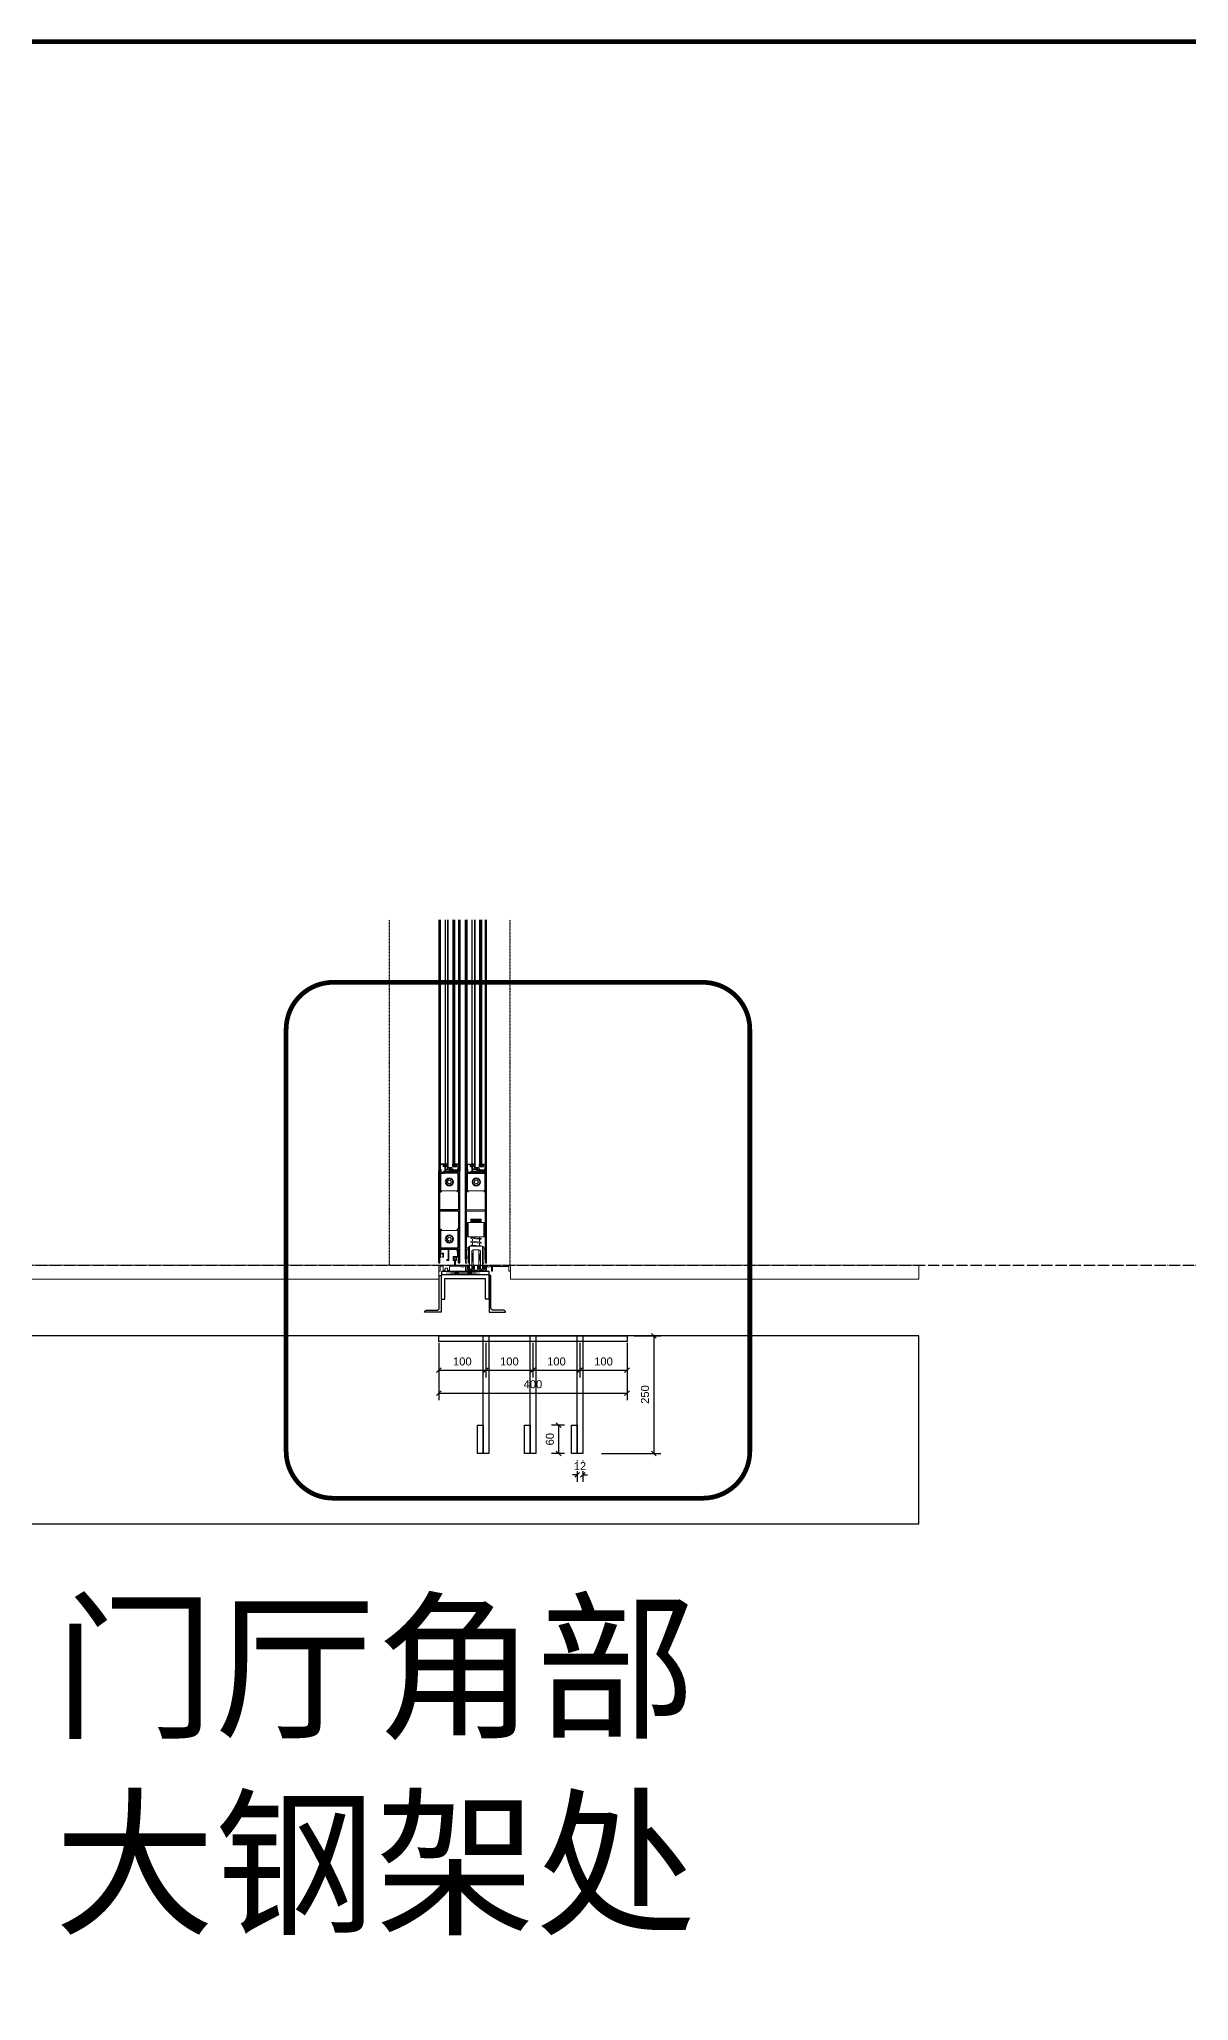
# Model space of a CAD drawing. Header units: millimetres. Extents: x 0 to 119933, y -45162 to 41221.
# Drawn here: x 47144 to 49587, y -6677 to -2509 of the extents above; entities that cross this region are included whole.
import ezdxf

# ---------------------------------------------------------------- set-up
doc = ezdxf.new("R2010")
doc.units = ezdxf.units.MM
for name, pattern in [('ACAD_ISO04W100', [30, 24, -3, 0, -3]), ('ACANSTGB', [0.354331, 0.15748, -0.03937, 0.03937, -0.03937, 0.03937, -0.03937]), ('CENTER', [2, 1.25, -0.25, 0.25, -0.25])]:
    doc.linetypes.add(name, pattern=pattern)
doc.layers.get('DEFPOINTS').update_dxf_attribs({"color": 166})
doc.layers.add('_EDO-CONCRETE-HATCH', color=58, linetype='Continuous', lineweight=5)
doc.layers.add('AM_5', color=3, linetype='Continuous', lineweight=15)
for name, color, linetype in [('F-Alum', 4, 'Continuous'), ('F-Misc', 8, 'Continuous'), ('F_CNTR', 1, 'ACAD_ISO04W100'), ('F_CONC', 7, 'Continuous'), ('F_STEL', 3, 'Continuous'), ('GASK', 8, 'Continuous'), ('OBJECT', 7, 'Continuous'), ('型材层', 3, 'Continuous')]:
    doc.layers.add(name, color=color, linetype=linetype)
doc.styles.add('Arial', font='arial.ttf')
doc.styles.get("Standard").update_dxf_attribs({"font": 'arial.ttf'})
doc.dimstyles.new('10x of Arup4', dxfattribs={"dimscale": 10, "dimtxt": 1.7, "dimasz": 1, "dimexe": 1.5, "dimexo": 1.5, "dimgap": 1, "dimtad": 1, "dimdec": 1, "dimdsep": 46, "dimtxsty": 'Arial', "dimblk": 'OBLIQUE', "dimcen": 0, "dimclrd": 1, "dimclre": 1, "dimclrt": 7, "dimadec": 0, "dimazin": 0, "dimtfac": 1, "dimtdec": 1, "dimtix": 1, "dimtofl": 0, "dimtmove": 2, "dimatfit": 3, "dimfxl": 5, "dimtfill": 1, "dimtolj": 1, "dimtzin": 0, "dimlwd": -1, "dimlwe": -1, "dimarcsym": 0})

# ---------------------------------------------------------------- blocks, each defined once
blk = doc.blocks.new('A$C44751C9E')
at = {"linetype": 'Continuous', "lineweight": 5}
for p, q in [((0, 209.3), (4, 209.3)), ((0, 13.3), (0, 209.3)), ((4, 209.3), (2.4, 206.6)), ((40.6, 209.3), (42.2, 206.6)), ((44.5, 209.3), (40.6, 209.3)), ((44.5, 13.3), (44.5, 209.3)), ((2.2, 204.2), (12.2, 204.2)), ((2.2, 204.2), (2.2, 166.8)), ((2.2, 166.8), (5.4, 166.8)), ((2.4, 206.6), (10.3, 206.6)), ((5.4, 166.8), (5.4, 164.4)), ((34.2, 208.1), (10.3, 208.1)), ((10.3, 208.1), (10.3, 206.6)), ((32.4, 205.8), (12.2, 205.8)), ((12.2, 205.8), (12.2, 204.2)), ((32.4, 205.8), (32.4, 204.2)), ((42.6, 204.2), (32.4, 204.2)), ((34.2, 208.1), (34.2, 206.6)), ((42.2, 206.6), (34.2, 206.6)), ((39.4, 166.8), (39.4, 164.4)), ((42.6, 166.8), (39.4, 166.8)), ((42.6, 204.2), (42.6, 166.8)), ((2.2, 164.4), (5.4, 164.4)), ((2.2, 164.4), (2.2, 126)), ((2.2, 126), (42.6, 126)), ((42.6, 164.4), (39.4, 164.4)), ((42.6, 164.4), (42.6, 126)), ((2.2, 123.6), (2.2, 85.2)), ((2.2, 123.6), (42.6, 123.6)), ((2.2, 85.2), (5.4, 85.2)), ((5.4, 85.2), (5.4, 82.8)), ((42.6, 85.2), (39.4, 85.2)), ((39.4, 85.2), (39.4, 82.8)), ((42.6, 123.6), (42.6, 85.2)), ((2.2, 82.8), (2.2, 45.4)), ((2.2, 82.8), (5.4, 82.8)), ((6, 45.4), (2.2, 45.4)), ((6, 43), (2.4, 43)), ((2.4, 13.3), (2.4, 43)), ((42.6, 45.4), (38.7, 45.4)), ((42.1, 43), (38.7, 43)), ((42.6, 82.8), (39.4, 82.8)), ((42.1, 13.3), (42.1, 43)), ((42.6, 82.8), (42.6, 45.4)), ((2.4, 13.3), (0, 13.3)), ((44.5, 13.3), (42.1, 13.3))]:
    blk.add_line(p, q, dxfattribs=at)
at = {"lineweight": 5}
for p, q in [((40.4, 99.1), (4.3, 99.1)), ((4.3, 99.1), (4.3, 85.2)), ((5.8, 99.1), (5.8, 69.1)), ((33.6, 106.6), (11.2, 106.6)), ((11.2, 106.6), (11.2, 99.1)), ((11.2, 101.5), (33.6, 101.5)), ((12, 106.6), (12, 101.5)), ((12.8, 106.6), (12.8, 101.5)), ((13.6, 106.6), (13.6, 101.5)), ((14.4, 106.6), (14.4, 101.5)), ((15.3, 106.6), (15.3, 101.5)), ((16.4, 106.6), (16.4, 101.5)), ((17.5, 106.6), (17.5, 101.5)), ((18.7, 106.6), (18.7, 101.5)), ((19.9, 106.6), (19.9, 101.5)), ((21.3, 106.6), (21.3, 101.5)), ((23.7, 106.6), (23.7, 101.5)), ((24.9, 106.6), (24.9, 101.5)), ((26.1, 106.6), (26.1, 101.5)), ((27.3, 106.6), (27.3, 101.5)), ((28.4, 106.6), (28.4, 101.5)), ((29.4, 106.6), (29.4, 101.5)), ((30.4, 106.6), (30.4, 101.5)), ((31.2, 106.6), (31.2, 101.5)), ((31.9, 106.6), (31.9, 101.5)), ((32.8, 106.6), (32.8, 101.5)), ((33.6, 106.6), (33.6, 99.1)), ((39, 99.1), (39, 69.1)), ((40.4, 99.1), (40.4, 85.2)), ((4.3, 82.8), (4.3, 69.1)), ((40.4, 69.1), (4.3, 69.1)), ((6, 13.6), (6, 45.5)), ((8.4, 45.4), (8.4, 48.8)), ((8.4, 0.8), (8.4, 45.5)), ((10.8, 49.4), (34, 49.4)), ((11.5, 69.1), (32.4, 69.1)), ((11.6, 49.4), (32.4, 49.4)), ((14.7, 63.2), (12.2, 63.7)), ((14.7, 55.1), (12.2, 55.6)), ((12.4, 68.3), (32.3, 69.1)), ((12.4, 65.4), (32.4, 67.4)), ((12.4, 57.4), (32.4, 59.4)), ((12.4, 50), (32.4, 51.2)), ((12.5, 63.7), (32.5, 65.7)), ((12.5, 55.6), (32.5, 57.6)), ((14.7, 68.4), (14.7, 65.7)), ((14.7, 68.4), (14.7, 65.6)), ((14.7, 63.9), (14.7, 57.6)), ((14.7, 55.9), (14.7, 50.1)), ((30.1, 69), (30.1, 67.2)), ((30.1, 69), (30.1, 67.2)), ((30.1, 69), (30.1, 67.2)), ((32.6, 67.4), (30.1, 67.9)), ((30.1, 65.4), (30.1, 59.1)), ((32.6, 59.3), (30.1, 59.9)), ((30.1, 57.4), (30.1, 51)), ((32.6, 51.1), (30.1, 51.7)), ((36.3, 45.4), (36.3, 48.8)), ((36.3, 0), (36.3, 45.5)), ((38.7, 13.6), (38.7, 45.5)), ((40.4, 82.8), (40.4, 69.1)), ((5.5, 28.2), (6, 28.8)), ((5.5, 28.2), (5.5, 22.5)), ((5.5, 22.5), (6, 22)), ((8.4, 9.5), (6, 13.6)), ((13.2, 0), (13.2, 38.2)), ((14.6, 29.8), (13.2, 29.8)), ((14.6, 20.9), (13.2, 20.9)), ((14.6, 29.8), (14.6, 20.9)), ((15.6, 29.2), (14.6, 29.2)), ((15.6, 21.5), (14.6, 21.5)), ((15.6, 34), (15.6, 16.7)), ((16.5, 34), (15.6, 34)), ((16.5, 16.7), (15.6, 16.7)), ((28.4, 41.4), (16.4, 41.4)), ((16.5, 41.4), (16.5, 8.9)), ((28.2, 8.9), (16.5, 8.9)), ((28.2, 8.9), (16.5, 8.9)), ((28.2, 8.9), (16.5, 8.9)), ((28.2, 8.9), (16.5, 8.9)), ((16.7, 8.9), (28, 8.9)), ((16.7, 8.9), (28, 8.9)), ((16.7, 8.9), (28, 8.9)), ((16.7, 8.9), (28, 8.9)), ((28.2, 41.4), (28.2, 8.9)), ((28.2, 34), (29.1, 34)), ((28.2, 16.7), (29.1, 16.7)), ((29.1, 34), (29.1, 16.7)), ((30.1, 29.2), (29.1, 29.2)), ((30.1, 21.5), (29.1, 21.5)), ((30.1, 29.8), (30.1, 20.9)), ((31.6, 29.8), (30.1, 29.8)), ((31.6, 20.9), (30.1, 20.9)), ((31.6, 0), (31.6, 38.2)), ((36.3, 9.5), (38.7, 13.6)), ((39.2, 28.2), (38.7, 28.8)), ((39.2, 22.5), (38.7, 22)), ((39.2, 28.2), (39.2, 22.5)), ((9.2, 0), (13.2, 0)), ((9.2, 0), (13.2, 0)), ((31.6, 0), (36.3, 0)), ((31.6, 0), (36.3, 0)), ((31.6, 0), (36.3, 0))]:
    blk.add_line(p, q, dxfattribs=at)
for centre, radius, start, end in [((10.8, 44.6), 4.88, 90.5886, 169.2282), ((12.4, 69.1), 0.863, 180, 272.4943), ((12.4, 64.5), 0.863, 90, 275.7831), ((12.4, 56.5), 0.863, 90, 275.7831), ((12.4, 49.1), 0.863, 87.451, 160.2359), ((32.4, 66.5), 0.863, 275.7831, 101.5663), ((32.4, 58.5), 0.863, 275.7831, 101.5663), ((32.4, 50.3), 0.863, 270, 96.6163), ((33.9, 44.6), 4.88, 10.7723, 89.4108), ((9.2, 0.8), 0.793, 180, 270), ((9.2, 0.8), 0.793, 180, 270), ((16.4, 38.2), 3.17, 90, 180), ((28.4, 38.2), 3.17, 0, 90)]:
    blk.add_arc(centre, radius, start, end, dxfattribs=at)
blk = doc.blocks.new('A$C33B8007F')
at = {"lineweight": 5}
h = blk.add_hatch(color=251, dxfattribs=at)
h.set_gradient(color1=(91, 91, 91), one_color=1, tint=1, name='CYLINDER')
h.paths.add_polyline_path([(3.7, 3.2), (3.7, 0, 1.122231), (3.7, 7.5), (3.7, 4.3), (2.9, 4.3, 4.925834), (2.9, 3.2)])
h.paths.add_polyline_path([(4.4, 1.3, 1.039502), (4.4, 6.2)], flags=16)
blk.add_line((4.4, 6.2), (4.4, 1.3), dxfattribs=at)
for centre, radius, start, end in [((1.5, 3.7), 1.49, 22.9515, 337.0485), ((4.5, 3.7), 2.47, 267.7808, 92.2192)]:
    blk.add_arc(centre, radius, start, end, dxfattribs=at)
at = {"layer": 'OBJECT', "lineweight": 5}
for p, q in [((3.7, 4.3), (2.9, 4.3)), ((3.7, 3.2), (2.9, 3.2)), ((3.7, 4.3), (3.7, 7.5)), ((3.7, 3.2), (3.7, 0)), ((3.7, 0), (3.7, 3.2))]:
    blk.add_line(p, q, dxfattribs=at)
at = {"layer": 'OBJECT', "lineweight": 5, "extrusion": (0, 0, -1)}
blk.add_arc((-4.1, 3.7), 3.75, 83.4073, 276.5927, dxfattribs=at)
blk = doc.blocks.new('A$C09555CD8')
at = {"color": 5, "lineweight": 5}
for p, q in [((0, 3.9), (10, 3.9)), ((0, 3.9), (1, 2.9)), ((1, 2.9), (9, 2.9)), ((10, 3.9), (9, 2.9))]:
    blk.add_line(p, q, dxfattribs=at)
at = {"lineweight": 5}
for p, q in [((0, 2.9), (10, 0)), ((10, 2.9), (0, 0))]:
    blk.add_line(p, q, dxfattribs=at)
blk.add_lwpolyline([(0, 2.9), (10, 2.9), (10, 0), (0, 0)], close=True, dxfattribs=at)
blk = doc.blocks.new('A$C6EA86AA4')
at = {"color": 2, "lineweight": 5}
blk.add_line((18, 0), (18, 2), dxfattribs=at)
at = {"layer": 'OBJECT', "linetype": 'Continuous', "lineweight": 0}
for p, q in [((0.9, 31.1), (0.9, 39.2)), ((1.2, 39.5), (13.4, 39.5)), ((2.8, 30.3), (1.7, 30.3)), ((2.2, 37.9), (2.2, 35.9)), ((2.2, 33.5), (2.2, 31.4)), ((12.1, 38.2), (2.5, 38.2)), ((2.5, 35.6), (5.9, 35.6)), ((2.5, 31.1), (2.8, 31.1)), ((4.6, 34.3), (3, 34.3)), ((3, 30.8), (3, 30.6)), ((4.6, 30.6), (4.6, 30.8)), ((4.9, 31.1), (5.2, 31.1)), ((5.9, 30.3), (4.9, 30.3)), ((5.4, 31.4), (5.4, 33.5)), ((6.7, 34.8), (6.7, 31.1)), ((12.3, 37.2), (12.3, 37.9)), ((13, 36.9), (12.6, 36.9)), ((13.3, 27.2), (13.3, 36.7)), ((13.7, 26.6), (13.3, 27)), ((13.6, 39.2), (13.6, 38.5)), ((13.9, 38.2), (15.1, 38.2)), ((14.5, 27), (14.1, 26.6)), ((14.6, 36.7), (14.6, 27.2)), ((16.5, 36.9), (14.8, 36.9)), ((15.3, 38.2), (16.4, 38.9)), ((16.8, 38.7), (16.8, 37.2))]:
    blk.add_line(p, q, dxfattribs=at)
at = {"layer": 'OBJECT', "lineweight": 0}
for p, q in [((0.9, 11.2), (0.9, 0.6)), ((1.2, 0.3), (13.4, 0.3)), ((2.8, 12), (1.7, 12)), ((2, 1.6), (2, 6.7)), ((2.2, 8.8), (2.2, 10.9)), ((2.2, 7), (5.7, 7)), ((12.4, 1.3), (2.2, 1.3)), ((2.5, 11.2), (3, 11.2)), ((3, 11.2), (3, 11.7)), ((4.7, 8), (3, 8)), ((4.6, 11.7), (4.6, 11.4)), ((11.4, 12), (4.9, 12)), ((4.9, 11.2), (5.2, 11.2)), ((5.4, 10.9), (5.4, 8.8)), ((6.5, 7.7), (6.5, 10.2)), ((7.2, 10.9), (16.1, 10.9)), ((12.1, 27.9), (12.1, 12.7)), ((12.6, 2.4), (12.6, 1.6)), ((17.2, 2.6), (12.9, 2.6)), ((13.2, 23.1), (13.2, 27.9)), ((13.2, 12.7), (13.2, 20.5)), ((13.6, 0.6), (13.6, 1.3)), ((13.9, 1.6), (15.2, 1.6)), ((14.5, 22.3), (14, 22.3)), ((14, 21.3), (15.6, 21.3)), ((16.1, 12), (14, 12)), ((15.3, 32.8), (15.3, 23.1)), ((15.3, 1.6), (16.6, 0.8)), ((16.1, 33.6), (16.1, 33.6)), ((16.4, 22), (16.4, 32)), ((16.4, 11.2), (16.4, 11.7)), ((18, 39.7), (16.9, 39.1)), ((16.9, 39.1), (16.9, 34.3)), ((16.9, 0.8), (17.4, 1.2)), ((17.4, 1.4), (17.4, 2.4)), ((18, 33.5), (18, 39.7))]:
    blk.add_line(p, q, dxfattribs=at)
at = {"layer": 'OBJECT', "color": 2, "linetype": 'Continuous'}
blk.add_line((16.6, 0.8), (18, 0), dxfattribs=at)
at = {"layer": 'OBJECT', "linetype": 'Continuous', "lineweight": 0}
for centre, radius, start, end in [((1.2, 39.2), 0.254, 90, 180), ((1.7, 31.1), 0.762, 180, 270), ((2.5, 37.9), 0.254, 90, 180), ((2.5, 35.9), 0.254, 180, 270), ((3, 33.5), 0.762, 90, 180), ((2.5, 31.4), 0.254, 180, 270), ((2.8, 30.8), 0.254, 0, 90), ((2.8, 30.6), 0.254, 270, 0), ((4.6, 33.5), 0.762, 0, 90), ((4.9, 30.8), 0.254, 90, 180), ((4.9, 30.6), 0.254, 180, 270), ((5.2, 31.4), 0.254, 270, 0), ((5.9, 34.8), 0.762, 0, 90), ((5.9, 31.1), 0.762, 270, 0), ((12.1, 37.9), 0.254, 0, 90), ((12.6, 37.2), 0.254, 180, 270), ((13, 36.7), 0.254, 0, 90), ((13.5, 27.2), 0.254, 180, 225), ((13.4, 39.2), 0.254, 0, 90), ((13.9, 38.5), 0.263, 180.8424, 267.966), ((13.9, 26.8), 0.254, 225, 315), ((14.3, 27.2), 0.254, 315, 0), ((14.8, 36.7), 0.254, 90, 180), ((15.1, 38.4), 0.254, 270, 300.0483), ((16.5, 38.7), 0.254, 0, 120.0483), ((16.5, 37.2), 0.254, 270, 0)]:
    blk.add_arc(centre, radius, start, end, dxfattribs=at)
at = {"layer": 'OBJECT', "lineweight": 0}
for centre, radius, start, end in [((1.7, 11.2), 0.762, 90, 180), ((1.2, 0.6), 0.254, 180, 270), ((2.2, 6.7), 0.254, 90, 180), ((2.2, 1.6), 0.254, 180, 270), ((2.5, 10.9), 0.254, 90, 180), ((3, 8.8), 0.762, 180, 270), ((2.8, 11.7), 0.254, 0, 90), ((4.9, 11.7), 0.254, 90, 180), ((4.9, 11.4), 0.254, 180, 270), ((4.7, 8.8), 0.762, 270, 0), ((5.2, 10.9), 0.254, 0, 90), ((5.7, 7.7), 0.762, 270, 0), ((7.2, 10.2), 0.762, 90, 180), ((11.4, 12.7), 0.762, 270, 0), ((12.7, 27.9), 0.521, 0, 180), ((12.4, 1.6), 0.254, 270, 0), ((12.9, 2.4), 0.254, 90, 180), ((14, 23.1), 0.762, 180, 270), ((14, 20.5), 0.787, 90, 180), ((14, 12.7), 0.762, 180, 270), ((13.4, 0.6), 0.254, 270, 0), ((13.9, 1.3), 0.254, 90, 180), ((14.5, 23.1), 0.762, 270, 0), ((15.2, 1.3), 0.254, 59.9996, 90), ((16.1, 32.8), 0.762, 90, 180), ((15.6, 22), 0.762, 270, 0), ((16.1, 34.3), 0.762, 270, 0), ((16.1, 11.7), 0.254, 0, 90), ((16.1, 11.2), 0.254, 270, 0), ((16.9, 32), 0.508, 88.0898, 180), ((16.8, 1), 0.254, 239.9996, 315), ((17, 33.5), 1.02, 268.0898, 0), ((17.2, 2.4), 0.254, 0, 90), ((17.2, 1.4), 0.254, 315, 0)]:
    blk.add_arc(centre, radius, start, end, dxfattribs=at)
at = {"lineweight": 5, "xscale": -1, "rotation": 90}
blk.add_blockref('A$C33B8007F', (7.5, 34), dxfattribs=at)
at = {"lineweight": 5, "rotation": 90}
for name, p in [('A$C33B8007F', (7.5, 8.2)), ('A$C09555CD8', (12.1, 16.1))]:
    blk.add_blockref(name, p, dxfattribs=at)
blk = doc.blocks.new('A$C2BA461F3')
at = {"linetype": 'Continuous'}
for p, q in [((0, 196), (4, 196)), ((0, 0), (0, 196)), ((2.2, 190.9), (12.2, 190.9)), ((2.2, 190.9), (2.2, 153.5)), ((4, 196), (2.4, 193.3)), ((2.4, 193.3), (10.3, 193.3)), ((34.2, 194.8), (10.3, 194.8)), ((10.3, 194.8), (10.3, 193.3)), ((32.4, 192.4), (12.2, 192.4)), ((12.2, 192.4), (12.2, 190.9)), ((32.4, 192.4), (32.4, 190.9)), ((42.6, 190.9), (32.4, 190.9)), ((34.2, 194.8), (34.2, 193.3)), ((42.2, 193.3), (34.2, 193.3)), ((40.6, 196), (42.2, 193.3)), ((44.5, 196), (40.6, 196)), ((42.6, 190.9), (42.6, 153.5)), ((44.5, 0), (44.5, 196)), ((2.2, 153.5), (5.4, 153.5)), ((2.2, 151.1), (5.4, 151.1)), ((2.2, 151.1), (2.2, 112.7)), ((5.4, 153.5), (5.4, 151.1)), ((39.4, 153.5), (39.4, 151.1)), ((42.6, 153.5), (39.4, 153.5)), ((42.6, 151.1), (39.4, 151.1)), ((42.6, 151.1), (42.6, 112.7)), ((2.2, 112.7), (42.6, 112.7)), ((2.2, 110.3), (2.2, 71.9)), ((2.2, 110.3), (42.6, 110.3)), ((42.6, 110.3), (42.6, 71.9)), ((2.2, 71.9), (5.4, 71.9)), ((2.2, 69.5), (2.2, 32.1)), ((2.2, 69.5), (5.4, 69.5)), ((5.4, 71.9), (5.4, 69.5)), ((42.6, 71.9), (39.4, 71.9)), ((39.4, 71.9), (39.4, 69.5)), ((42.6, 69.5), (39.4, 69.5)), ((42.6, 69.5), (42.6, 32.1)), ((42.6, 32.1), (2.2, 32.1)), ((42.1, 29.7), (2.4, 29.7)), ((2.4, 0), (2.4, 29.7)), ((42.1, 0), (42.1, 29.7)), ((2.4, 0), (0, 0)), ((44.5, 0), (42.1, 0))]:
    blk.add_line(p, q, dxfattribs=at)
blk = doc.blocks.new('A$C18FF1813')
at = {"lineweight": 5}
for p, q in [((0, 36.9), (0, 0)), ((0, 36.9), (36.7, 36.9)), ((18.4, 25.9), (12, 22.3)), ((12, 22.3), (12, 15)), ((12, 15), (18.4, 11.3)), ((24.7, 22.3), (18.4, 25.9)), ((18.4, 11.3), (24.7, 15)), ((24.7, 15), (24.7, 22.3)), ((36.7, 36.9), (36.7, 0)), ((0, 0), (36.7, 0))]:
    blk.add_line(p, q, dxfattribs=at)
for radius in [8.71, 3.96]:
    blk.add_circle((18.4, 18.6), radius, dxfattribs=at)
blk = doc.blocks.new('A$C466D197A')
at = {"lineweight": 5}
for name, p in [('A$C2BA461F3', (0, 0)), ('A$C18FF1813', (3.6, 153.6)), ('A$C18FF1813', (3.6, 32.2))]:
    blk.add_blockref(name, p, dxfattribs=at)
blk = doc.blocks.new('A$C33920A69')
at = {"linetype": 'Continuous', "lineweight": 0}
blk.add_arc((0.3, 11.3), 0.332, 310.1672, 49.8328, dxfattribs=at)
at = {"layer": 'AM_5', "color": 2, "lineweight": 0}
for p, q in [((0, 12.1), (0.5, 12.6)), ((0.6, 11.6), (0, 12.1)), ((0, 10.5), (0.6, 11)), ((0.6, 10), (0, 10.5)), ((0, 9), (0.6, 9.5)), ((0.6, 8.4), (0, 9)), ((0.3, 13.4), (2.1, 23.7)), ((0.5, 13.2), (0.3, 13.4)), ((0.6, 8.4), (0.6, 8.4)), ((0.6, 8.3), (0.6, 8.4)), ((0.6, 8.3), (0.6, 8.3)), ((0.6, 8.3), (0.6, 8.3)), ((0.6, 8.3), (0.6, 8.3)), ((0.6, 8.2), (0.6, 8.3)), ((0.6, 8.2), (0.6, 8.2)), ((0.6, 8.1), (0.6, 8.2)), ((3.5, 7.4), (1.4, 7.4)), ((3, 23.1), (1.7, 15.4)), ((1.7, 15.4), (1.7, 8.8)), ((2, 8.4), (10.1, 8.4)), ((2.8, 24.4), (36.9, 24.4)), ((19.9, 23.4), (3.4, 23.4)), ((3.9, 0.8), (3.9, 7)), ((6, 0), (4.6, 0)), ((4.9, 7), (4.9, 1.4)), ((9.4, 7.4), (5.2, 7.4)), ((5.3, 1), (6, 1)), ((6, 1), (6, 0)), ((8.8, 1), (9.4, 1)), ((8.8, 0), (8.8, 1)), ((10.1, 0), (8.8, 0)), ((9.8, 1.4), (9.8, 7)), ((10.8, 7.6), (10.8, 0.8)), ((20.2, 0), (20.2, 23)), ((24.6, 0), (20.2, 0)), ((22, 23), (22, 2.2)), ((36.3, 23.4), (22.4, 23.4)), ((22.4, 1.8), (24.6, 1.8)), ((24.6, 1.8), (24.6, 0)), ((31.8, 7.8), (31.8, 14.6)), ((32.5, 15.4), (37.6, 15.4)), ((33.9, 7), (32.6, 7)), ((32.9, 14), (32.9, 8.4)), ((37.4, 14.3), (33.2, 14.3)), ((33.3, 8), (33.9, 8)), ((33.9, 8), (33.9, 7)), ((38, 15.8), (36.7, 23.1)), ((36.7, 7), (36.7, 8)), ((36.7, 8), (37.4, 8)), ((38, 7), (36.7, 7)), ((37.7, 23.7), (39.4, 13.7)), ((37.8, 8.4), (37.8, 14)), ((39.4, 9), (38.8, 8.3)), ((38.8, 8.3), (38.8, 7.7)), ((39.4, 13.7), (38.9, 13.2)), ((38.9, 12.6), (39.4, 12.1)), ((39.4, 12.1), (38.9, 11.6)), ((38.9, 11), (39.4, 10.5)), ((39.4, 10.5), (38.9, 10)), ((38.9, 9.5), (39.4, 9))]:
    blk.add_line(p, q, dxfattribs=at)
for points, knots in [([(0.5, 12.6), (0.6, 12.7), (0.6, 12.8), (0.6, 12.9), (0.6, 13), (0.6, 13.1), (0.5, 13.2)], [0, 0, 0, 0, 1, 1, 1, 2, 2, 2, 2]), ([(0.6, 9.5), (0.6, 9.6), (0.7, 9.7), (0.7, 9.7), (0.7, 9.9), (0.6, 9.9), (0.6, 10)], [0, 0, 0, 0, 1, 1, 1, 2, 2, 2, 2]), ([(0.6, 8.2), (0.6, 8.2), (0.6, 8.2), (0.6, 8.2), (0.6, 7.7), (0.9, 7.4), (1.4, 7.4), (1.4, 7.4), (1.4, 7.4), (1.4, 7.4)], [0, 0, 0, 0, 1, 1, 1, 2, 2, 2, 3, 3, 3, 3]), ([(1.7, 8.8), (1.7, 8.8), (1.7, 8.8), (1.7, 8.8), (1.7, 8.6), (1.8, 8.4), (2, 8.4), (2, 8.4), (2, 8.4), (2, 8.4)], [0, 0, 0, 0, 1, 1, 1, 2, 2, 2, 3, 3, 3, 3]), ([(2.8, 24.4), (2.8, 24.4), (2.8, 24.4), (2.8, 24.4), (2.4, 24.4), (2.1, 24.1), (2.1, 23.7)], [0, 0, 0, 0, 1, 1, 1, 2, 2, 2, 2]), ([(3.4, 23.4), (3.4, 23.4), (3.4, 23.4), (3.4, 23.4), (3.2, 23.4), (3, 23.3), (3, 23.1)], [0, 0, 0, 0, 1, 1, 1, 2, 2, 2, 2]), ([(3.9, 0.8), (3.9, 0.8), (3.9, 0.8), (3.9, 0.8), (3.9, 0.4), (4.1, 0), (4.6, 0), (4.6, 0), (4.6, 0), (4.6, 0)], [0, 0, 0, 0, 1, 1, 1, 2, 2, 2, 3, 3, 3, 3]), ([(5.2, 7.4), (5.2, 7.4), (5.2, 7.4), (5.2, 7.4), (5, 7.4), (4.9, 7.2), (4.9, 7)], [0, 0, 0, 0, 1, 1, 1, 2, 2, 2, 2]), ([(4.9, 1.5), (4.9, 1.5), (4.9, 1.5), (4.9, 1.5), (4.9, 1.3), (5, 1.1), (5.3, 1), (5.3, 1), (5.3, 1), (5.3, 1)], [0, 0, 0, 0, 1, 1, 1, 2, 2, 2, 3, 3, 3, 3]), ([(9.4, 1), (9.7, 1), (9.8, 1.2), (9.8, 1.4), (9.8, 1.4), (9.8, 1.4), (9.8, 1.4)], [0, 0, 0, 0, 1, 1, 1, 2, 2, 2, 2]), ([(10.1, 0), (10.5, 0), (10.8, 0.3), (10.8, 0.8), (10.8, 0.8), (10.8, 0.8), (10.8, 0.8)], [0, 0, 0, 0, 1, 1, 1, 2, 2, 2, 2]), ([(22.4, 23.4), (22.4, 23.4), (22.4, 23.4), (22.4, 23.4), (22.1, 23.4), (22, 23.2), (22, 23)], [0, 0, 0, 0, 1, 1, 1, 2, 2, 2, 2]), ([(22, 2.2), (22, 2.2), (22, 2.2), (22, 2.2), (22, 2), (22.1, 1.8), (22.4, 1.8), (22.4, 1.8), (22.4, 1.8), (22.4, 1.8)], [0, 0, 0, 0, 1, 1, 1, 2, 2, 2, 3, 3, 3, 3]), ([(32.5, 15.4), (32.5, 15.4), (32.5, 15.4), (32.5, 15.4), (32.1, 15.4), (31.8, 15.1), (31.8, 14.6)], [0, 0, 0, 0, 1, 1, 1, 2, 2, 2, 2]), ([(31.8, 7.8), (31.8, 7.8), (31.8, 7.8), (31.8, 7.8), (31.8, 7.4), (32.2, 7), (32.6, 7), (32.6, 7), (32.6, 7), (32.6, 7)], [0, 0, 0, 0, 1, 1, 1, 2, 2, 2, 3, 3, 3, 3]), ([(33.2, 14.3), (33.2, 14.3), (33.2, 14.3), (33.2, 14.3), (33, 14.3), (32.9, 14.2), (32.9, 14)], [0, 0, 0, 0, 1, 1, 1, 2, 2, 2, 2]), ([(32.9, 8.4), (32.9, 8.4), (32.9, 8.4), (32.9, 8.4), (32.9, 8.1), (33, 8), (33.3, 8), (33.3, 8), (33.3, 8), (33.3, 8)], [0, 0, 0, 0, 1, 1, 1, 2, 2, 2, 3, 3, 3, 3]), ([(37.4, 8), (37.6, 8), (37.8, 8.2), (37.8, 8.4), (37.8, 8.4), (37.8, 8.4), (37.8, 8.4)], [0, 0, 0, 0, 1, 1, 1, 2, 2, 2, 2]), ([(37.6, 15.4), (37.8, 15.4), (38, 15.5), (38, 15.8), (38, 15.8), (38, 15.8), (38, 15.8)], [0, 0, 0, 0, 1, 1, 1, 2, 2, 2, 2]), ([(38, 7), (38.5, 7), (38.8, 7.3), (38.8, 7.7), (38.8, 7.7), (38.8, 7.7), (38.8, 7.7)], [0, 0, 0, 0, 1, 1, 1, 2, 2, 2, 2]), ([(38.9, 13.2), (38.8, 13.1), (38.8, 13), (38.8, 12.9), (38.8, 12.8), (38.8, 12.7), (38.9, 12.6)], [0, 0, 0, 0, 1, 1, 1, 2, 2, 2, 2]), ([(38.9, 11.6), (38.8, 11.5), (38.8, 11.4), (38.8, 11.3), (38.8, 11.3), (38.8, 11.2), (38.9, 11)], [0, 0, 0, 0, 1, 1, 1, 2, 2, 2, 2]), ([(38.9, 10), (38.8, 9.9), (38.8, 9.9), (38.8, 9.7), (38.8, 9.7), (38.8, 9.6), (38.9, 9.5)], [0, 0, 0, 0, 1, 1, 1, 2, 2, 2, 2])]:
    blk.add_open_spline(points, degree=3, knots=knots, dxfattribs=at)
for points in [[(3.9, 7), (3.8, 7.2), (3.6, 7.4), (3.4, 7.4)], [(9.8, 7), (9.8, 7.2), (9.6, 7.4), (9.4, 7.4)], [(10.8, 7.6), (10.8, 8.1), (10.5, 8.4), (10, 8.4)], [(20.2, 23), (20.2, 23.2), (20, 23.4), (19.8, 23.4)], [(36.7, 23.1), (36.6, 23.3), (36.5, 23.4), (36.3, 23.4)], [(37.7, 23.7), (37.5, 24.1), (37.2, 24.4), (36.9, 24.4)], [(37.8, 14), (37.8, 14.2), (37.6, 14.3), (37.4, 14.3)]]:
    blk.add_open_spline(points, degree=3, dxfattribs=at)
blk = doc.blocks.new('A$C48CA7B99')
at = {"lineweight": 5}
h = blk.add_hatch(dxfattribs=at)
h.set_pattern_fill('ZIGZAG', color=250, scale=2, angle=135, style=0)
h.set_pattern_definition([(135, (39557.74798, 33397.69984), (-0.3535533906, 3e-17), [0.25, -0.25]), (225, (39557.5712, 33397.87661), (-6e-17, -0.3535533906), [0.25, -0.25])])
h.paths.add_polyline_path([(2.3, 8.9), (2.3, 7), (0.5, 7.5), (0.5, 7.8, 1), (0, 7.8), (0, 1.1, 1), (0.5, 1.1), (0.5, 1.4), (2.3, 1.8), (2.3, 0, 0.575526)])
for p, q in [((0, 7.8), (0, 1.1)), ((0.5, 7.8), (0.5, 7.5)), ((2.3, 7), (0.5, 7.5)), ((2.3, 1.8), (0.5, 1.4)), ((0.5, 1.4), (0.5, 1.1)), ((2.3, 8.9), (2.3, 7)), ((2.3, 0), (2.3, 1.8))]:
    blk.add_line(p, q, dxfattribs=at)
for centre, radius, start, end in [((0.3, 7.8), 0.274, 0, 180), ((0.3, 1.1), 0.274, 180, 0), ((-0.2, 4.4), 5.13, 300.1569, 59.8431)]:
    blk.add_arc(centre, radius, start, end, dxfattribs=at)
blk = doc.blocks.new('A$C58E86430')
at = {"lineweight": 5}
for p, q in [((38.6, 12.7), (0, 12.7)), ((3.2, 9.5), (37.7, 9.5)), ((37.7, 12.7), (42.7, 12.7)), ((37.7, 12.7), (37.7, 12.7)), ((40.3, 10.2), (40.3, 0)), ((41.5, 10.2), (40.3, 10.2)), ((48.2, 12.7), (55.4, 12.7)), ((50.5, 10.2), (49.4, 10.2)), ((50.5, 1.7), (50.5, 10.2)), ((52.8, 1.7), (50.5, 1.7)), ((52.8, 0), (52.8, 1.7)), ((53, 10.8), (53, 4.1)), ((53.2, 10.9), (53.2, 4.1)), ((55.5, 10.1), (53.7, 10.6)), ((55.5, 4.9), (53.7, 4.4)), ((53.8, 10.6), (53.8, 10.8)), ((55.4, 10.2), (53.8, 10.6)), ((53.8, 4.4), (55.4, 4.8)), ((53.8, 4.1), (53.8, 4.4)), ((55.4, 12.7), (55.4, 10.2)), ((55.4, 4.8), (55.4, 1.8)), ((55.4, 1.8), (67.3, 1.8)), ((55.5, 11.9), (55.5, 10.1)), ((55.5, 3.1), (55.5, 4.9)), ((67.3, 12.7), (78.4, 12.7)), ((67.3, 10.2), (67.3, 12.7)), ((68.9, 10.6), (67.3, 10.2)), ((67.3, 4.8), (68.9, 4.3)), ((67.3, 1.8), (67.3, 4.8)), ((68.9, 10.8), (68.9, 10.6)), ((68.9, 4.3), (68.9, 4.1)), ((69.7, 4.1), (69.7, 10.8)), ((69.8, 1.7), (69.8, 0)), ((75.9, 1.7), (69.8, 1.7)), ((75.9, 0), (75.9, 1.7)), ((76, 10.8), (76, 4.1)), ((76.8, 10.6), (76.8, 10.8)), ((78.4, 10.2), (76.8, 10.6)), ((76.8, 4.3), (78.4, 4.8)), ((76.8, 4.1), (76.8, 4.3)), ((78.4, 12.7), (78.4, 10.2)), ((78.4, 4.8), (78.4, 1.8)), ((78.4, 1.8), (90.3, 1.8)), ((90.3, 12.7), (98.7, 12.7)), ((90.3, 10.2), (90.3, 12.7)), ((91.9, 10.6), (90.3, 10.2)), ((90.3, 4.8), (91.9, 4.3)), ((90.3, 1.8), (90.3, 4.8)), ((91.9, 10.8), (91.9, 10.6)), ((91.9, 4.3), (91.9, 4.1)), ((92.7, 4.1), (92.7, 10.8)), ((92.8, 1.7), (92.8, 0)), ((95.2, 1.7), (92.8, 1.7)), ((95.2, 10.2), (95.2, 1.7)), ((97.5, 10.2), (95.2, 10.2)), ((104.1, 12.7), (133.2, 12.7)), ((129.1, 10.2), (105.3, 10.2)), ((129.1, 0), (129.1, 10.2)), ((131.6, 2), (131.6, 0)), ((133.6, 2), (131.6, 2)), ((133.6, 6.3), (133.6, 2)), ((138.4, 6.3), (133.6, 6.3)), ((138.4, 2), (138.4, 6.3)), ((140.3, 2), (138.4, 2)), ((138.7, 12.7), (152, 12.7)), ((140.3, 0), (140.3, 2)), ((142.9, 10.2), (142.9, 0)), ((149.3, 10.2), (142.9, 10.2)), ((149.3, 0), (149.3, 10.2)), ((152, 12.7), (152, 0)), ((40.3, 0), (37.7, 0)), ((69.8, 0), (52.8, 0)), ((92.8, 0), (75.9, 0)), ((131.6, 0), (129.1, 0)), ((142.9, 0), (140.3, 0)), ((152, 0), (149.3, 0))]:
    blk.add_line(p, q, dxfattribs=at)
for centre, radius, start, end in [((45.4, 14.3), 5.72, 226.4227, 313.5773), ((45.4, 14.3), 3.17, 210.265, 329.735), ((53.4, 10.8), 0.381, 0, 180), ((53.4, 4.1), 0.381, 180, 0), ((53.4, 10.9), 0.274, 0, 180), ((53.4, 4.1), 0.274, 180, 0), ((52.9, 7.5), 5.13, 300.1569, 59.8431), ((69.3, 10.8), 0.381, 0, 180), ((69.3, 4.1), 0.381, 180, 0), ((76.4, 10.8), 0.381, 0, 180), ((76.4, 4.1), 0.381, 180, 0), ((92.8, 7.5), 5.13, 120.1569, 239.8431), ((92.3, 10.8), 0.381, 0, 180), ((92.3, 4.1), 0.381, 180, 0), ((101.4, 14.3), 5.72, 226.4227, 313.5773), ((101.4, 14.3), 3.17, 210.265, 329.735), ((136, 14.3), 3.17, 210.265, 329.735)]:
    blk.add_arc(centre, radius, start, end, dxfattribs=at)
at = {"layer": 'OBJECT', "lineweight": 5}
for p, q in [((0, 12.7), (0, 0)), ((3.2, 0), (3.2, 9.5)), ((37.7, 9.5), (37.7, 0)), ((0, 0), (3.2, 0))]:
    blk.add_line(p, q, dxfattribs=at)
at = {"lineweight": 5}
for p in [(53.2, 3.1), (76.1, 3.1)]:
    blk.add_blockref('A$C48CA7B99', p, dxfattribs=at)
at = {"lineweight": 5, "xscale": -1}
for p in [(69.5, 3.1), (92.5, 3.1)]:
    blk.add_blockref('A$C48CA7B99', p, dxfattribs=at)
blk = doc.blocks.new('A$C62827343')
at = {"color": 3, "lineweight": 0}
for p, q in [((0.5, 10.8), (0.5, 0)), ((0.8, 10.8), (0.8, 0)), ((1.2, 10.8), (1.2, 0)), ((1.7, 10.8), (1.7, 0)), ((1.9, 10.8), (1.9, 0)), ((2.4, 10.8), (2.4, 0)), ((2.7, 10.8), (2.7, 0)), ((3, 10.8), (3, 0))]:
    blk.add_line(p, q, dxfattribs=at)
blk.add_lwpolyline([(0, 17.1), (3.7, 17.1), (3.7, 10.8), (0, 10.8)], close=True, dxfattribs=at)
blk = doc.blocks.new('*U217')
at = {"layer": 'GASK'}
blk.add_lwpolyline([(0, -7.7), (0, 0), (-99.5, 0), (-99.5, -7.7)], close=True, dxfattribs=at)
for points in [[(0, -7.7), (-99.5, 0)], [(-99.5, -7.7), (0, 0)]]:
    blk.add_lwpolyline(points, dxfattribs=at)
blk = doc.blocks.new('_OBLIQUE')
at = {"color": 0, "linetype": 'ByBlock'}
blk.add_line((-0.5, -0.5), (0.5, 0.5), dxfattribs=at)
blk = doc.blocks.new('*D198')
at = {"color": 1, "linetype": 'Continuous', "transparency": 16777216}
for p, q in [((-200, -15), (-200, -88.5)), ((-100, -15), (-100, -88.5)), ((-200, -73.5), (-100, -73.5))]:
    blk.add_line(p, q, dxfattribs=at)
at = {"layer": 'DEFPOINTS', "color": 0, "transparency": 16777216}
for p in [(-200, 0, 0.6), (-100, 0, 0.6), (-100, -73.5)]:
    blk.add_point(p, dxfattribs=at)
at = {"color": 1, "transparency": 16777216, "xscale": 10, "yscale": 10, "zscale": 10, "rotation": 180}
blk.add_blockref('_OBLIQUE', (-200, -73.5), dxfattribs=at)
at = {"color": 1, "transparency": 16777216, "xscale": 10, "yscale": 10, "zscale": 10}
blk.add_blockref('_OBLIQUE', (-100, -73.5), dxfattribs=at)
at = {"color": 7, "transparency": 16777216, "insert": (-150, -54.8), "char_height": 17, "attachment_point": 5, "style": 'Arial', "bg_fill": 3, "box_fill_scale": 1.1, "bg_fill_color": 256, "bg_fill_true_color": 13158600, "bg_fill_transparency": 0}
blk.add_mtext('\\A1;100', dxfattribs=at)
blk = doc.blocks.new('*D199')
at = {"color": 1, "linetype": 'Continuous', "transparency": 16777216}
for p, q in [((-100, -15), (-100, -88.5)), ((0, -15), (0, -88.5)), ((-100, -73.5), (0, -73.5))]:
    blk.add_line(p, q, dxfattribs=at)
at = {"layer": 'DEFPOINTS', "color": 0, "transparency": 16777216}
for p in [(-100, 0, 0.6), (0, 0, 0.6), (0, -73.5)]:
    blk.add_point(p, dxfattribs=at)
at = {"color": 1, "transparency": 16777216, "xscale": 10, "yscale": 10, "zscale": 10, "rotation": 180}
blk.add_blockref('_OBLIQUE', (-100, -73.5), dxfattribs=at)
at = {"color": 1, "transparency": 16777216, "xscale": 10, "yscale": 10, "zscale": 10}
blk.add_blockref('_OBLIQUE', (0, -73.5), dxfattribs=at)
at = {"color": 7, "transparency": 16777216, "insert": (-50, -54.8), "char_height": 17, "attachment_point": 5, "style": 'Arial', "bg_fill": 3, "box_fill_scale": 1.1, "bg_fill_color": 256, "bg_fill_true_color": 13158600, "bg_fill_transparency": 0}
blk.add_mtext('\\A1;100', dxfattribs=at)
blk = doc.blocks.new('*D200')
at = {"color": 1, "linetype": 'Continuous', "transparency": 16777216}
for p, q in [((0, -15), (0, -88.5)), ((100, -15), (100, -88.5)), ((0, -73.5), (100, -73.5))]:
    blk.add_line(p, q, dxfattribs=at)
at = {"layer": 'DEFPOINTS', "color": 0, "transparency": 16777216}
for p in [(0, 0, 0.6), (100, 0, 0.6), (100, -73.5)]:
    blk.add_point(p, dxfattribs=at)
at = {"color": 1, "transparency": 16777216, "xscale": 10, "yscale": 10, "zscale": 10, "rotation": 180}
blk.add_blockref('_OBLIQUE', (0, -73.5), dxfattribs=at)
at = {"color": 1, "transparency": 16777216, "xscale": 10, "yscale": 10, "zscale": 10}
blk.add_blockref('_OBLIQUE', (100, -73.5), dxfattribs=at)
at = {"color": 7, "transparency": 16777216, "insert": (50, -54.8), "char_height": 17, "attachment_point": 5, "style": 'Arial', "bg_fill": 3, "box_fill_scale": 1.1, "bg_fill_color": 256, "bg_fill_true_color": 13158600, "bg_fill_transparency": 0}
blk.add_mtext('\\A1;100', dxfattribs=at)
blk = doc.blocks.new('*D201')
at = {"color": 1, "linetype": 'Continuous', "transparency": 16777216}
for p, q in [((100, -15), (100, -88.5)), ((200, -15), (200, -88.5)), ((100, -73.5), (200, -73.5))]:
    blk.add_line(p, q, dxfattribs=at)
at = {"layer": 'DEFPOINTS', "color": 0, "transparency": 16777216}
for p in [(100, 0, 0.6), (200, 0, 0.6), (200, -73.5)]:
    blk.add_point(p, dxfattribs=at)
at = {"color": 1, "transparency": 16777216, "xscale": 10, "yscale": 10, "zscale": 10, "rotation": 180}
blk.add_blockref('_OBLIQUE', (100, -73.5), dxfattribs=at)
at = {"color": 1, "transparency": 16777216, "xscale": 10, "yscale": 10, "zscale": 10}
blk.add_blockref('_OBLIQUE', (200, -73.5), dxfattribs=at)
at = {"color": 7, "transparency": 16777216, "insert": (150, -54.8), "char_height": 17, "attachment_point": 5, "style": 'Arial', "bg_fill": 3, "box_fill_scale": 1.1, "bg_fill_color": 256, "bg_fill_true_color": 13158600, "bg_fill_transparency": 0}
blk.add_mtext('\\A1;100', dxfattribs=at)
blk = doc.blocks.new('*D202')
at = {"color": 1, "linetype": 'Continuous', "transparency": 16777216}
for p, q in [((-200, -27), (-200, -136.9)), ((200, -27), (200, -136.9)), ((-200, -121.9), (200, -121.9))]:
    blk.add_line(p, q, dxfattribs=at)
at = {"layer": 'DEFPOINTS', "color": 0, "transparency": 16777216}
for p in [(-200, -12, 0), (200, -12, 0), (200, -121.9)]:
    blk.add_point(p, dxfattribs=at)
at = {"color": 1, "transparency": 16777216, "xscale": 10, "yscale": 10, "zscale": 10, "rotation": 180}
blk.add_blockref('_OBLIQUE', (-200, -121.9), dxfattribs=at)
at = {"color": 1, "transparency": 16777216, "xscale": 10, "yscale": 10, "zscale": 10}
blk.add_blockref('_OBLIQUE', (200, -121.9), dxfattribs=at)
at = {"color": 7, "transparency": 16777216, "insert": (0, -103.2), "char_height": 17, "attachment_point": 5, "style": 'Arial', "bg_fill": 3, "box_fill_scale": 1.1, "bg_fill_color": 256, "bg_fill_true_color": 13158600, "bg_fill_transparency": 0}
blk.add_mtext('\\A1;400', dxfattribs=at)
blk = doc.blocks.new('*D197')
at = {"color": 1, "linetype": 'Continuous', "transparency": 16777216}
for p, q in [((215, 0), (272, 0)), ((257, 0), (257, -250)), ((146, -250), (272, -250))]:
    blk.add_line(p, q, dxfattribs=at)
at = {"layer": 'DEFPOINTS', "color": 0, "transparency": 16777216}
for p in [(200, 0, 0), (131, -250, 0), (257, -250)]:
    blk.add_point(p, dxfattribs=at)
at = {"color": 1, "transparency": 16777216, "xscale": 10, "yscale": 10, "zscale": 10}
for p, rotation in [((257, 0), 90), ((257, -250), 270)]:
    blk.add_blockref('_OBLIQUE', p, dxfattribs=dict(at, rotation=rotation))
at = {"color": 7, "transparency": 16777216, "insert": (238.3, -125), "char_height": 17, "attachment_point": 5, "rotation": 90, "style": 'Arial', "bg_fill": 3, "box_fill_scale": 1.1, "bg_fill_color": 256, "bg_fill_true_color": 13158600, "bg_fill_transparency": 0}
blk.add_mtext('\\A1;250', dxfattribs=at)
blk = doc.blocks.new('*D203')
at = {"color": 1, "linetype": 'Continuous', "transparency": 16777216}
for p, q in [((67, -190), (39.7, -190)), ((54.7, -190), (54.7, -250)), ((67, -250), (39.7, -250))]:
    blk.add_line(p, q, dxfattribs=at)
at = {"layer": 'DEFPOINTS', "color": 0, "transparency": 16777216}
for p in [(82, -190, 0), (82, -250, 0)]:
    blk.add_point(p, dxfattribs=at)
at = {"color": 1, "transparency": 16777216, "xscale": 10, "yscale": 10, "zscale": 10}
for p, rotation in [((54.7, -190), 90), ((54.7, -250), 270)]:
    blk.add_blockref('_OBLIQUE', p, dxfattribs=dict(at, rotation=rotation))
at = {"color": 7, "transparency": 16777216, "insert": (36.1, -220), "char_height": 17, "attachment_point": 5, "rotation": 90, "style": 'Arial', "bg_fill": 3, "box_fill_scale": 1.1, "bg_fill_color": 256, "bg_fill_true_color": 13158600, "bg_fill_transparency": 0}
blk.add_mtext('\\A1;60', dxfattribs=at)
at = {"layer": 'DEFPOINTS', "color": 0, "transparency": 16777216}
blk.add_point((54.7, -250), dxfattribs=at)
blk = doc.blocks.new('*D204')
at = {"color": 1, "linetype": 'Continuous', "transparency": 16777216}
for p, q in [((94, -265), (94, -310.6)), ((106, -265), (106, -310.6)), ((94, -295.6), (84, -295.6)), ((106, -295.6), (116, -295.6))]:
    blk.add_line(p, q, dxfattribs=at)
at = {"color": 1, "transparency": 16777216, "xscale": 10, "yscale": 10, "zscale": 10}
blk.add_blockref('_OBLIQUE', (94, -295.6), dxfattribs=at)
at = {"color": 1, "transparency": 16777216, "xscale": 10, "yscale": 10, "zscale": 10, "rotation": 180}
blk.add_blockref('_OBLIQUE', (106, -295.6), dxfattribs=at)
at = {"color": 7, "transparency": 16777216, "insert": (100, -277.1), "char_height": 17, "attachment_point": 5, "style": 'Arial', "bg_fill": 3, "box_fill_scale": 1.1, "bg_fill_color": 256, "bg_fill_true_color": 13158600, "bg_fill_transparency": 0}
blk.add_mtext('\\A1;12', dxfattribs=at)
at = {"layer": 'DEFPOINTS', "color": 0, "transparency": 16777216}
for p in [(94, -250, 0), (106, -250, 0), (106, -295.6)]:
    blk.add_point(p, dxfattribs=at)
blk = doc.blocks.new('A$C3a7b40e1')
for points in [[(-200, 0), (200, 0), (200, -12), (-200, -12)], [(-106, 0), (-94, 0), (-94, -250), (-106, -250)], [(94, 0), (106, 0), (106, -250), (94, -250)], [(-118, -190), (-106, -190), (-106, -250), (-118, -250)], [(-18, -190), (-6, -190), (-6, -250), (-18, -250)], [(82, -190), (94, -190), (94, -250), (82, -250)]]:
    blk.add_lwpolyline(points, close=True)
dim = blk.add_linear_dim(base=(200, -121.87, -0.03), p1=(-200, -12), p2=(200, -12), dimstyle='10x of Arup4', override={"dimarcsym": 1})
dim.commit()
dim.dimension.update_dxf_attribs({"geometry": '*D202', "text_midpoint": (0, -103.19, -0.03)})
dim = blk.add_linear_dim(base=(54.75, -250, -0.03), p1=(82, -190), p2=(82, -250), angle=90, dimstyle='10x of Arup4', override={"dimarcsym": 1})
dim.commit()
dim.dimension.update_dxf_attribs({"geometry": '*D203', "text_midpoint": (36.07, -220, -0.03)})
blk.add_lwpolyline([(-6, 0), (6, 0), (6, -250), (-6, -250)], close=True)
dim = blk.add_linear_dim(base=(-100, -73.5, -0.56), p1=(-200, 0), p2=(-100, 0), dimstyle='10x of Arup4', override={"dimarcsym": 1})
dim.commit()
dim.dimension.update_dxf_attribs({"geometry": '*D198', "text_midpoint": (-150, -54.82, -0.56)})
dim = blk.add_linear_dim(base=(256.96, -250, -0.03), p1=(200, 0), p2=(131, -250), angle=90, dimstyle='10x of Arup4', override={"dimarcsym": 1})
dim.commit()
dim.dimension.update_dxf_attribs({"geometry": '*D197', "text_midpoint": (238.29, -125, -0.03)})
for base, p1, p2, picture, middle in [((0, -73.5, -0.56), (-100, 0), (0, 0), '*D199', (-50, -54.82, -0.56)), ((106, -295.59, -0.03), (94, -250), (106, -250), '*D204', (100, -277.05, -0.03))]:
    dim = blk.add_linear_dim(base=base, p1=p1, p2=p2, dimstyle='10x of Arup4', override={"dimarcsym": 1})
    dim.commit()
    dim.dimension.update_dxf_attribs({"geometry": picture, "text_midpoint": middle})
dim = blk.add_linear_dim(base=(100, -73.5, -0.56), p1=(0, 0), p2=(100, 0), dimstyle='10x of Arup4', override={"dimarcsym": 1})
dim.commit()
dim.dimension.update_dxf_attribs({"geometry": '*D200', "text_midpoint": (50, -54.82, -0.56)})
dim = blk.add_linear_dim(base=(200, -73.5, -0.56), p1=(100, 0), p2=(200, 0), dimstyle='10x of Arup4', override={"dimarcsym": 1})
dim.commit()
dim.dimension.update_dxf_attribs({"geometry": '*D201', "text_midpoint": (150, -54.82, -0.56)})

msp = doc.modelspace()

# ---------------------------------------------------------------- linework, layer by layer
at = {"color": 8, "linetype": 'ACANSTGB'}
for p, q in [((47887.37, -4379.46, 2.81), (47887.37, -5113.37, 2.81)), ((48144.34, -4379.46, 4.36), (48144.34, -5113.37, 4.36))]:
    msp.add_line(p, q, dxfattribs=at)
at = {"layer": '_EDO-CONCRETE-HATCH', "color": 0, "ltscale": 2}
for points, elevation in [([(46512.06, -5143.37), (47993.13, -5143.37), (47993.13, -5113.37), (46512.06, -5113.37)], 1.49), ([(48145.13, -5143.37), (49013.23, -5143.37), (49013.23, -5113.37), (48145.13, -5113.37)], -6.17)]:
    msp.add_lwpolyline(points, close=True, dxfattribs=dict(at, elevation=elevation))
at = {"layer": 'F-Alum', "ltscale": 250}
for p, q in [((47993.12, -4379.46, -4.37), (47993.12, -5096.1, -6.17)), ((47995.79, -4379.46, -6.17), (47995.79, -4898.59, -6.17)), ((47995.79, -4379.46, -9.14), (47995.79, -4898.59, -9.99)), ((48007.19, -4899.04, -6.17), (48007.19, -4379.46, -6.17)), ((48027.35, -4898.57, -6.17), (48027.35, -4379.46, -6.17)), ((48034.8, -4379.46, -6.17), (48034.8, -4912.85, -6.17)), ((48034.8, -4379.46, -9.46), (48034.8, -4912.85, -10.41)), ((48037.46, -4379.46, -8.84), (48037.46, -4912.85, -10.34)), ((48050.12, -5100.92, -6.18), (48050.12, -4379.46, -4.29)), ((48050.12, -4379.46, -4.35), (48050.12, -5100.92, -6.17)), ((48052.96, -4379.46, -9.2), (48052.96, -4898.68, -10.07)), ((48053, -4379.46, -6.17), (48053, -4898.67, -6.17)), ((48064.14, -4898.85, -6.17), (48064.14, -4379.46, -6.17)), ((48084.37, -4898.66, -6.17), (48084.37, -4379.46, -6.17)), ((48092.12, -5100.92, -6.17), (48092.12, -4379.46, -6.17)), ((48094.62, -5100.93, -6.27), (48094.62, -4379.46, -4.41))]:
    msp.add_line(p, q, dxfattribs=at)
at = {"layer": 'F_CNTR'}
msp.add_line((0, -5113.37), (100188.66, -5113.37), dxfattribs=at)
at = {"layer": 'F_CONC', "color": 5, "elevation": -6.94}
msp.add_lwpolyline([(46960.05, -5663.38), (49013.23, -5663.38), (49013.23, -5263.38), (46360.05, -5263.38), (46360.05, -6263.38), (45272.38, -6263.38), (45272.38, -6463.38), (46560.05, -6463.38), (46560.05, -6565.09), (46960.05, -6565.09)], close=True, dxfattribs=at)
at = {"layer": 'OBJECT', "color": 5, "linetype": 'Continuous'}
for p, q in [((48011.52, -4379.46, -6.17), (48011.52, -4905.93, -6.17)), ((48012.52, -4379.46, -6.17), (48012.52, -4905.93, -6.17)), ((48022.61, -4379.46, -6.17), (48022.61, -4898.65, -6.17)), ((48023.61, -4379.46, -6.17), (48023.61, -4897.97, -6.17)), ((48068.65, -4379.46, -6.17), (48068.65, -4906.02, -6.17)), ((48069.65, -4379.46, -6.17), (48069.65, -4906.02, -6.17)), ((48079.74, -4379.46, -6.17), (48079.74, -4898.77, -6.17)), ((48080.74, -4379.46, -6.17), (48080.74, -4898.07, -6.17))]:
    msp.add_line(p, q, dxfattribs=at)
at = {"layer": '型材层', "elevation": 1.27}
for points in [[(47997.91, -5135.74), (47997.91, -5213.36), (47962.91, -5213.36, -0.4142136), (47966.91, -5209.36), (47988.91, -5209.36, 0.4142136), (47993.91, -5204.36), (47993.91, -5135.74), (47997.91, -5135.74)], [(48099.91, -5135.74), (48099.91, -5213.38), (48134.91, -5213.38, 0.4142136), (48130.91, -5209.38), (48108.91, -5209.38, -0.4142136), (48103.91, -5204.38), (48103.91, -5135.74), (48099.91, -5135.74)]]:
    msp.add_lwpolyline(points, format="xyb", dxfattribs=at)
msp.add_lwpolyline([(48005.91, -5185.63), (48005.91, -5141.73), (48091.91, -5141.73), (48091.91, -5184.89), (48099.91, -5184.89), (48099.91, -5133.73), (47997.91, -5133.73), (47997.91, -5185.63)], close=True, dxfattribs=at)

# ---------------------------------------------------------------- block references
at = {"layer": 'F-Alum', "ltscale": 250, "xscale": -1}
for name, p in [('A$C466D197A', (48037.46, -5108.85, -10.34)), ('A$C44751C9E', (48094.62, -5122.25, -6.17)), ('A$C18FF1813', (48091.08, -4955.35, -6.17)), ('A$C33920A69', (48034.75, -5103.5, -10.34)), ('A$C58E86430', (48145.13, -5126.07, -6.17)), ('A$C62827343', (48029.3, -5113.28, -10.34))]:
    msp.add_blockref(name, p, dxfattribs=at)
at = {"layer": 'F-Alum', "ltscale": 250, "rotation": 270.0000000024065}
for p in [(47995.3, -4897.63, -10.34), (48052.46, -4897.72, -6.17)]:
    msp.add_blockref('A$C6EA86AA4', p, dxfattribs=at)
at = {"layer": 'F-Misc', "xscale": -1, "rotation": 180}
msp.add_blockref('*U217', (48099.15, -5133.73, 2.73), dxfattribs=at)

# ---------------------------------------------------------------- texts
at = {"insert": (47176.04, -5842.9), "char_height": 250, "attachment_point": 1}
msp.add_mtext_dynamic_manual_height_columns('{\\fMicrosoft YaHei|b0|i0|c134|p34;门厅角部\\P大钢架处}', width=1365.5746, gutter_width=1250, heights=[0], dxfattribs=at)

# ---------------------------------------------------------------- next in the draw order: block references
at = {"layer": 'F_STEL'}
msp.add_blockref('A$C3a7b40e1', (48193.12, -5263.38, -5.67), dxfattribs=at)

# ---------------------------------------------------------------- next in the draw order: linework, layer by layer
at = {"layer": 'DEFPOINTS', "color": 2, "linetype": 'CENTER', "ltscale": 100, "const_width": 10}
msp.add_lwpolyline([(25202.03, -2513.56), (119827.63, -2513.56, -0.4142136), (119927.63, -2613.56), (119927.63, -45057.12, -0.4142136), (119827.63, -45157.12), (25202.03, -45157.12, -0.4142136), (25102.03, -45057.12), (25102.03, -2613.56, -0.4142136)], format="xyb", close=True, dxfattribs=at)
at = {"layer": 'DEFPOINTS', "color": 6, "linetype": 'CENTER', "ltscale": 100, "const_width": 10, "elevation": -6.94}
msp.add_lwpolyline([(47768.59, -4512.52), (48554.17, -4512.52, -0.4142136), (48654.17, -4612.52), (48654.17, -5508.71, -0.4142136), (48554.17, -5608.71), (47768.59, -5608.71, -0.4142136), (47668.59, -5508.71), (47668.59, -4612.52, -0.4142136)], format="xyb", close=True, dxfattribs=at)

doc.saveas('drawing.dxf')
